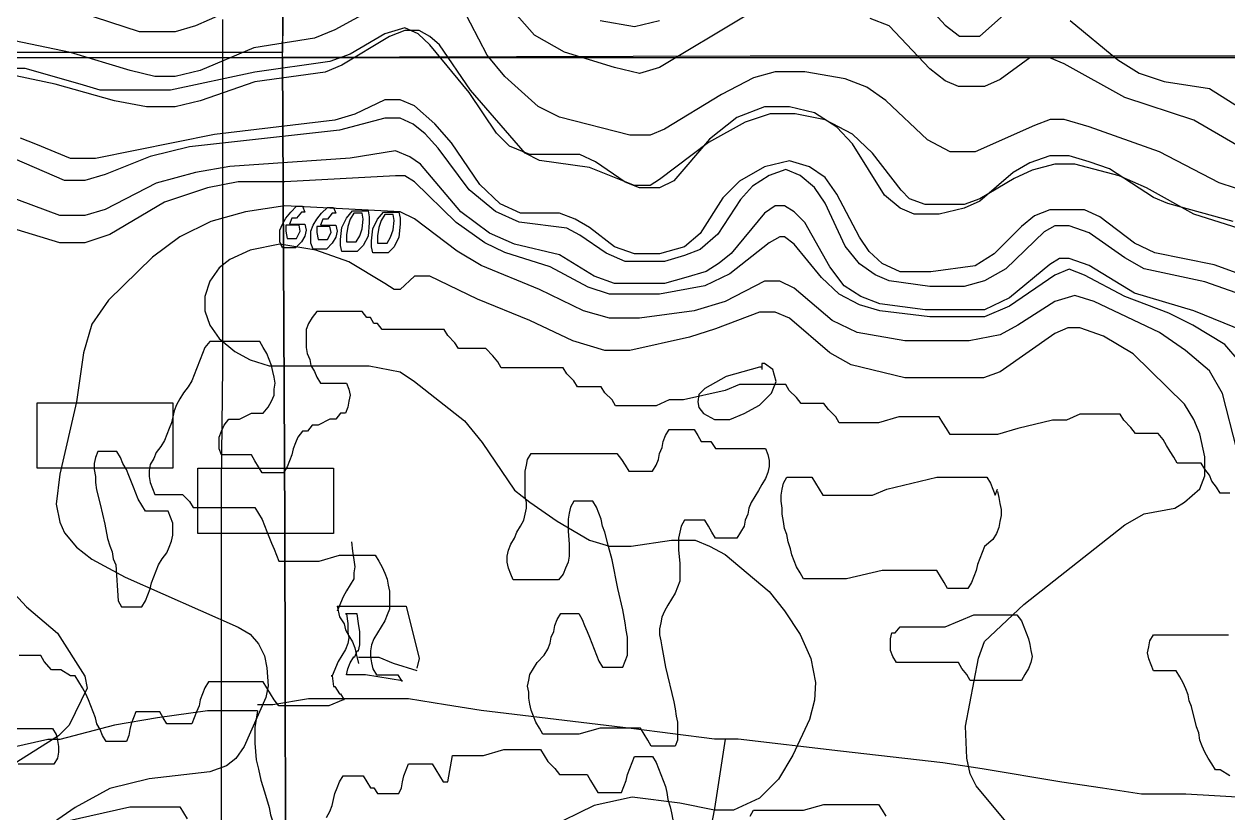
# Model space of a CAD drawing. Extents: x -0.49 to 6.91, y -0.57 to 8.11.
# Drawn here: x 0.716 to 1.25, y 2.767 to 3.116 of the extents above; entities that cross this region are included whole.
import ezdxf

# ---------------------------------------------------------------- set-up
doc = ezdxf.new("R2010")
doc.units = 0
for name, color, linetype in [('Elevations', 7, 'CONTINUOUS'), ('green', 7, 'CONTINUOUS'), ('Grid', 7, 'CONTINUOUS'), ('roads', 7, 'CONTINUOUS'), ('topo', 7, 'CONTINUOUS'), ('topo_grid', 7, 'CONTINUOUS'), ('white', 7, 'CONTINUOUS')]:
    doc.layers.add(name, color=color, linetype=linetype)

msp = doc.modelspace()

# ---------------------------------------------------------------- linework, layer by layer
at = {"layer": 'Elevations', "color": 1}
for points in [[(0.835008, 3.030322), (0.833955, 3.027676), (0.837118, 3.027676), (0.8387, 3.027676), (0.84028, 3.027676), (0.840809, 3.027676), (0.841336, 3.02503), (0.840809, 3.022384), (0.839227, 3.019739), (0.836589, 3.017093), (0.833954, 3.017093), (0.831845, 3.017093), (0.830792, 3.017093), (0.829736, 3.019739), (0.829736, 3.022384), (0.829736, 3.02503), (0.830792, 3.027676), (0.832374, 3.030322), (0.834483, 3.032968), (0.837118, 3.035614), (0.839753, 3.035614), (0.840809, 3.032968), (0.839227, 3.032968), (0.837118, 3.030322)], [(0.848716, 3.029793), (0.847663, 3.027147), (0.850826, 3.027147), (0.852408, 3.027147), (0.853991, 3.027147), (0.854517, 3.027147), (0.855044, 3.024501), (0.854517, 3.021855), (0.852935, 3.019209), (0.8503, 3.016564), (0.847664, 3.016564), (0.845556, 3.016564), (0.8445, 3.016564), (0.843447, 3.019209), (0.843447, 3.021855), (0.843447, 3.024501), (0.8445, 3.027147), (0.846082, 3.029793), (0.848191, 3.032439), (0.850826, 3.035084), (0.853461, 3.035084), (0.854517, 3.032439), (0.852935, 3.032439), (0.850826, 3.029793)], [(0.868752, 3.033497), (0.869278, 3.030851), (0.869278, 3.028205), (0.868752, 3.022384), (0.866643, 3.018151), (0.864008, 3.015505), (0.860844, 3.015505), (0.858735, 3.015505), (0.857153, 3.015505), (0.856627, 3.018151), (0.856627, 3.020797), (0.857153, 3.026089), (0.859262, 3.030322), (0.8619, 3.033497), (0.865063, 3.033497), (0.867172, 3.033497)], [(0.859261, 3.019765), (0.86137, 3.019765), (0.863479, 3.019765), (0.865061, 3.022411), (0.866114, 3.025586), (0.866643, 3.029819), (0.866114, 3.032465), (0.864532, 3.032465), (0.862423, 3.032465), (0.860841, 3.029819), (0.859788, 3.026644), (0.859261, 3.02294)], [(0.88246, 3.032968), (0.882987, 3.030322), (0.882987, 3.027676), (0.88246, 3.021855), (0.880351, 3.017622), (0.877716, 3.014976), (0.874552, 3.014976), (0.872443, 3.014976), (0.870861, 3.014976), (0.870335, 3.017622), (0.870335, 3.020268), (0.870861, 3.025559), (0.87297, 3.029793), (0.875605, 3.032968), (0.878768, 3.032968), (0.880877, 3.032968)], [(0.87297, 3.019262), (0.875079, 3.019262), (0.877187, 3.019262), (0.87877, 3.021908), (0.879825, 3.025083), (0.880352, 3.029316), (0.879825, 3.031962), (0.878243, 3.031962), (0.876134, 3.031962), (0.874552, 3.029316), (0.873499, 3.026141), (0.872973, 3.022437)], [(0.832899, 3.021353), (0.834481, 3.021353), (0.836063, 3.021353), (0.837117, 3.021353), (0.838699, 3.024528), (0.838172, 3.027173), (0.836063, 3.027173), (0.834481, 3.027173), (0.833426, 3.027173), (0.832373, 3.027173), (0.832373, 3.024528)], [(0.846607, 3.020823), (0.848189, 3.020823), (0.849771, 3.020823), (0.850824, 3.020823), (0.852407, 3.023998), (0.85188, 3.026644), (0.849771, 3.026644), (0.848189, 3.026644), (0.847136, 3.026644), (0.84608, 3.026644), (0.84608, 3.023998)]]:
    msp.add_lwpolyline(points, close=True, dxfattribs=at)
at = {"layer": 'green', "color": 3}
for points in [[(1.02693, 2.799394), (1.022184, 2.799394), (0.985277, 2.804156), (0.91884, 2.812094), (0.903023, 2.814739), (0.886678, 2.817385), (0.872442, 2.817385), (0.860843, 2.817385), (0.858734, 2.817385), (0.842389, 2.817385), (0.826572, 2.814739), (0.819718, 2.814739)], [(0.819717, 2.812041), (0.797573, 2.812041), (0.775429, 2.808866), (0.756448, 2.805691), (0.732195, 2.799341), (0.726922, 2.799341), (0.710573, 2.795636)], [(1.282122, 2.772512), (1.274214, 2.772512), (1.23098, 2.775158), (1.211472, 2.775158), (1.194073, 2.777804), (1.176142, 2.780449), (1.140816, 2.78627), (1.123417, 2.788916), (1.078074, 2.794208), (1.032731, 2.799499), (1.026931, 2.799499)]]:
    msp.add_lwpolyline(points, dxfattribs=at)
at = {"layer": 'Grid', "color": 1}
for points in [[(0.006687, 3.504323), (0.006687, 3.515965), (0.00985, 3.722657), (0.013014, 3.929852), (0.219698, 3.929852), (0.426383, 3.929852), (0.63254, 3.929852), (0.839224, 3.929852), (0.837115, 3.723186), (0.835006, 3.517023), (0.832898, 3.310357), (0.830789, 3.103664), (0.623577, 3.103664), (0.415838, 3.103664), (0.208099, 3.103664), (0.006687, 3.103664)], [(0.006687, 3.101495), (0.208099, 3.101495), (0.415838, 3.101495), (0.623577, 3.101495), (0.830788, 3.101495), (0.831844, 2.894829), (0.83237, 2.688136), (0.832897, 2.480941), (0.833423, 2.274249), (0.624629, 2.274249), (0.416363, 2.274249), (0.208097, 2.274249), (0.006685, 2.274249)]]:
    msp.add_lwpolyline(points, dxfattribs=at)
for points in [[(0.83079, 3.101495), (0.832899, 3.308187), (0.835008, 3.514853), (0.837116, 3.721017), (0.839225, 3.927709), (1.045382, 3.927709), (1.25154, 3.927709), (1.457697, 3.927709), (1.664381, 3.927709), (1.662799, 3.721546), (1.661743, 3.51488), (1.660687, 3.308187), (1.659105, 3.10205), (1.45242, 3.10205), (1.245209, 3.10205), (1.037997, 3.10205)], [(0.833426, 2.274249), (0.8329, 2.480941), (0.832373, 2.688136), (0.831847, 2.894829), (0.830791, 3.101495), (1.038003, 3.101495), (1.245215, 3.101495), (1.452427, 3.101495), (1.659111, 3.101495), (1.659111, 2.894802), (1.658584, 2.688136), (1.658584, 2.481973), (1.658058, 2.27528), (1.451901, 2.27528), (1.245744, 2.27528), (1.039586, 2.27528)]]:
    msp.add_lwpolyline(points, close=True, dxfattribs=at)
at = {"layer": 'roads', "color": 7}
for points in [[(0.861371, 2.886918), (0.861897, 2.882684), (0.862424, 2.87898), (0.86295, 2.875805), (0.862424, 2.873159), (0.862424, 2.870514), (0.860842, 2.867868), (0.85926, 2.865222), (0.857677, 2.862576), (0.855042, 2.856226)], [(0.855044, 2.858449), (0.856097, 2.853686), (0.858206, 2.850511), (0.858732, 2.847865), (0.860314, 2.845219), (0.861897, 2.842574), (0.86295, 2.839928), (0.863476, 2.837282), (0.864532, 2.833049)], [(0.855044, 2.858449), (0.867698, 2.858449), (0.885624, 2.858449), (0.891424, 2.835165), (0.890368, 2.830932)], [(0.864534, 2.835774), (0.873497, 2.835774), (0.879824, 2.833128), (0.890369, 2.829953)], [(1.02693, 2.799394), (1.022184, 2.799394), (0.985277, 2.804156), (0.91884, 2.812094), (0.903023, 2.814739), (0.886678, 2.817385), (0.872442, 2.817385), (0.860843, 2.817385), (0.858734, 2.817385), (0.842389, 2.817385), (0.826572, 2.814739), (0.819718, 2.814739)], [(0.819717, 2.812041), (0.797573, 2.812041), (0.775429, 2.808866), (0.756448, 2.805691), (0.732195, 2.799341), (0.726922, 2.799341), (0.710573, 2.795636)], [(0.819717, 2.812041), (0.818664, 2.804632), (0.818664, 2.797753), (0.81919, 2.790345), (0.820246, 2.786111), (0.821299, 2.781349), (0.822881, 2.776057), (0.82499, 2.769178), (0.825517, 2.766003), (0.82657, 2.762828), (0.82657, 2.759653), (0.824988, 2.754891), (0.822879, 2.749599), (0.818661, 2.743249), (0.815497, 2.739545), (0.813915, 2.736899), (0.811806, 2.736899), (0.80706, 2.734253), (0.802315, 2.731607), (0.795988, 2.728961), (0.790189, 2.726316), (0.78228, 2.72367), (0.777535, 2.721024)], [(1.02693, 2.799394), (1.022184, 2.768808), (1.020602, 2.760341), (1.017964, 2.749229), (1.016911, 2.74182), (1.016384, 2.736529), (1.016384, 2.731766), (1.016911, 2.726474), (1.016911, 2.721183), (1.016911, 2.715891), (1.016911, 2.710599), (1.016911, 2.705837), (1.016384, 2.702662)], [(1.282122, 2.772512), (1.274214, 2.772512), (1.23098, 2.775158), (1.211472, 2.775158), (1.194073, 2.777804), (1.176142, 2.780449), (1.140816, 2.78627), (1.123417, 2.788916), (1.078074, 2.794208), (1.032731, 2.799499), (1.026931, 2.799499)]]:
    msp.add_lwpolyline(points, dxfattribs=at)
at = {"layer": 'topo', "color": 2}
for points in [[(1.108656, 3.133192), (1.124473, 3.115729), (1.1308, 3.110967), (1.135545, 3.110967), (1.139763, 3.110967), (1.152944, 3.122609)], [(0.880877, 3.128509), (0.853988, 3.113692), (0.845025, 3.109988), (0.818135, 3.105755), (0.794409, 3.0957), (0.783337, 3.093055), (0.774374, 3.093055), (0.763302, 3.0957), (0.736939, 3.103638), (0.712159, 3.10893)], [(0.816553, 3.126128), (0.7923, 3.115544), (0.783336, 3.112898), (0.767519, 3.112898), (0.741157, 3.121365)], [(1.274747, 3.036434), (1.245744, 3.045959), (1.219381, 3.059717), (1.188274, 3.07083), (1.177202, 3.074005), (1.170875, 3.074005), (1.164021, 3.071359), (1.137659, 3.059717), (1.130804, 3.059717), (1.126586, 3.059717), (1.116569, 3.065009), (1.098115, 3.082471), (1.089679, 3.088292), (1.080189, 3.091996), (1.062258, 3.095171), (1.049077, 3.095171), (1.039587, 3.092525), (1.025351, 3.085117), (1.000043, 3.069771), (0.993716, 3.067125), (0.984749, 3.067125), (0.953642, 3.075063), (0.944151, 3.079825), (0.929388, 3.093055), (0.92148, 3.10258), (0.910408, 3.123746)], [(1.035891, 3.119778), (0.99793, 3.097023), (0.988966, 3.094378), (0.977894, 3.097023), (0.95575, 3.103903), (0.942569, 3.111311), (0.933606, 3.121365)], [(0.971568, 3.117846), (0.986858, 3.1152), (0.99793, 3.117846)], [(1.253648, 3.062628), (1.234667, 3.07374), (1.204087, 3.083794), (1.177197, 3.098611), (1.17087, 3.101257), (1.166125, 3.101257), (1.161907, 3.101257), (1.148726, 3.091732), (1.141872, 3.088557), (1.135545, 3.088557), (1.130273, 3.088557), (1.124473, 3.091203), (1.117619, 3.096494), (1.099692, 3.115544), (1.091256, 3.118719)], [(1.179834, 3.117846), (1.200924, 3.100384), (1.210414, 3.094563), (1.221486, 3.090859), (1.241521, 3.087684), (1.259979, 3.076042)], [(1.252071, 3.02884), (1.223068, 3.036778), (1.216741, 3.039424), (1.197233, 3.052124), (1.18827, 3.055299), (1.179307, 3.057944), (1.170871, 3.057944), (1.161908, 3.054769), (1.154526, 3.050536), (1.139763, 3.037836), (1.132909, 3.034661), (1.121837, 3.032015), (1.110765, 3.032015), (1.104438, 3.034661), (1.097584, 3.040482), (1.083348, 3.063236), (1.076494, 3.070644), (1.066472, 3.076994), (1.0554, 3.07964), (1.044328, 3.07964), (1.032201, 3.074878), (1.020074, 3.065353), (1.004257, 3.046832), (0.99793, 3.043657), (0.988966, 3.043657), (0.982639, 3.046303), (0.969458, 3.055299), (0.962604, 3.058474), (0.955749, 3.058474), (0.940459, 3.058474), (0.931496, 3.062178), (0.925696, 3.067999), (0.91357, 3.08599), (0.896171, 3.107157), (0.890898, 3.111919), (0.885099, 3.114565), (0.876131, 3.111919), (0.860841, 3.102924), (0.851878, 3.099749), (0.818661, 3.094986), (0.781227, 3.087049), (0.750119, 3.087049), (0.741156, 3.089694), (0.716903, 3.096574), (0.705831, 3.096574)], [(1.271577, 3.0204), (1.234665, 3.032042), (1.213577, 3.043683), (1.20145, 3.048975), (1.181942, 3.054267), (1.172978, 3.054267), (1.16296, 3.051621), (1.155051, 3.047917), (1.139761, 3.038921), (1.132907, 3.036275), (1.123944, 3.036275), (1.115508, 3.036275), (1.108654, 3.038921), (1.104963, 3.042625), (1.092309, 3.059029), (1.083346, 3.067496), (1.071219, 3.073846), (1.058034, 3.076492), (1.046964, 3.076492), (1.035892, 3.072788), (1.019547, 3.063792), (0.99793, 3.047388), (0.993712, 3.044742), (0.986858, 3.044742), (0.966822, 3.052679), (0.944678, 3.055854), (0.938351, 3.059029), (0.914098, 3.086996), (0.900389, 3.107104), (0.896172, 3.110808), (0.891426, 3.113454), (0.885099, 3.113454), (0.878241, 3.110808), (0.857151, 3.098108), (0.84977, 3.094933), (0.818662, 3.0907), (0.794409, 3.082233), (0.783337, 3.079587), (0.770683, 3.079587), (0.756447, 3.082233), (0.730085, 3.089641), (0.712686, 3.093346)], [(1.274215, 2.998572), (1.243631, 3.009684), (1.217268, 3.014976), (1.208305, 3.019209), (1.193015, 3.030851), (1.186161, 3.034026), (1.179307, 3.034026), (1.170871, 3.034026), (1.164017, 3.03138), (1.158217, 3.026618), (1.14609, 3.014447), (1.137654, 3.009155), (1.118146, 3.006509), (1.104438, 3.006509), (1.096529, 3.010214), (1.090729, 3.015505), (1.086512, 3.021855), (1.076494, 3.040905), (1.071221, 3.048314), (1.064363, 3.053076), (1.0554, 3.055722), (1.044328, 3.053076), (1.033255, 3.046726), (1.025874, 3.039318), (1.015856, 3.023443), (1.009002, 3.017622), (0.99793, 3.014447), (0.986858, 3.014447), (0.977895, 3.017622), (0.966822, 3.026089), (0.960496, 3.029793), (0.953641, 3.032439), (0.936242, 3.032439), (0.927279, 3.036672), (0.918316, 3.045139), (0.905662, 3.063659), (0.898281, 3.072126), (0.889317, 3.080064), (0.882991, 3.082709), (0.876132, 3.082709), (0.862951, 3.076359), (0.853988, 3.073714), (0.800736, 3.067364), (0.748011, 3.05678), (0.736939, 3.05678), (0.721649, 3.06313), (0.714795, 3.065776)], [(1.266836, 2.992539), (1.239415, 3.002064), (1.212525, 3.007885), (1.204089, 3.012648), (1.188272, 3.02376), (1.179309, 3.026935), (1.172982, 3.026935), (1.168237, 3.024289), (1.151365, 3.007885), (1.141874, 3.002594), (1.132911, 2.999948), (1.117621, 2.999948), (1.099695, 3.002594), (1.093368, 3.005239), (1.086514, 3.010002), (1.080187, 3.017939), (1.071223, 3.036989), (1.066474, 3.043869), (1.060147, 3.04916), (1.05382, 3.051806), (1.046439, 3.04916), (1.039057, 3.044398), (1.033785, 3.038577), (1.023767, 3.023231), (1.015858, 3.016352), (1.009004, 3.013706), (1.000041, 3.01106), (0.991078, 3.01106), (0.982642, 3.01106), (0.974206, 3.014764), (0.962607, 3.022702), (0.956807, 3.025877), (0.935717, 3.028523), (0.925172, 3.033285), (0.913573, 3.04281), (0.899864, 3.061331), (0.894065, 3.067681), (0.888792, 3.071914), (0.882993, 3.07456), (0.876134, 3.07456), (0.856099, 3.069269), (0.789666, 3.06186), (0.772267, 3.057627), (0.752231, 3.049689), (0.743268, 3.047044), (0.734305, 3.047044), (0.712161, 3.056569)], [(1.256816, 2.980183), (1.234666, 2.989179), (1.208304, 2.997117), (1.188268, 3.009288), (1.179306, 3.012463), (1.175087, 3.012463), (1.170869, 3.009817), (1.152944, 2.995), (1.141872, 2.989708), (1.132909, 2.989708), (1.115508, 2.989708), (1.095473, 2.992354), (1.087037, 2.995529), (1.079656, 3.000292), (1.073329, 3.008758), (1.062252, 3.028338), (1.057508, 3.0331), (1.05329, 3.035746), (1.049072, 3.035746), (1.044327, 3.032571), (1.029564, 3.014579), (1.024292, 3.010346), (1.018492, 3.006642), (1.009529, 3.003996), (1.000037, 3.00135), (0.986856, 3.00135), (0.977893, 3.00135), (0.96893, 3.004525), (0.95364, 3.01405), (0.933606, 3.018813), (0.922532, 3.023575), (0.909879, 3.0331), (0.891952, 3.054267), (0.887207, 3.057442), (0.880876, 3.060088), (0.86084, 3.056913), (0.807589, 3.053208), (0.792298, 3.050563), (0.774899, 3.0458), (0.752228, 3.034158), (0.743265, 3.031513), (0.732193, 3.031513), (0.70794, 3.040508)], [(1.254695, 2.966981), (1.248367, 2.974389), (1.234131, 2.982856), (1.223587, 2.988147), (1.204079, 2.995556), (1.186152, 3.005081), (1.179298, 3.007726), (1.172971, 3.005081), (1.152936, 2.991322), (1.141864, 2.98656), (1.132901, 2.98656), (1.117611, 2.98656), (1.095467, 2.989206), (1.086502, 2.991851), (1.077539, 2.996614), (1.069627, 3.004022), (1.0575, 3.018839), (1.053282, 3.022014), (1.051174, 3.022014), (1.046428, 3.019368), (1.029029, 3.00561), (1.017957, 3.000318), (0.997922, 2.996614), (0.975786, 2.996614), (0.966295, 2.999789), (0.949423, 3.008785), (0.929388, 3.015135), (0.920425, 3.019368), (0.907771, 3.028364), (0.889317, 3.046356), (0.885099, 3.049001), (0.880877, 3.049001), (0.831843, 3.046356), (0.811281, 3.046356), (0.797572, 3.04371), (0.778591, 3.03736), (0.754338, 3.023072), (0.743266, 3.019368), (0.732194, 3.019368), (0.707941, 3.026776)], [(1.253647, 2.927796), (1.24732, 2.952667), (1.24152, 2.962721), (1.230975, 2.971717), (1.219376, 2.979654), (1.190377, 2.993413), (1.181941, 2.996058), (1.172978, 2.993413), (1.156634, 2.982829), (1.148725, 2.978596), (1.135017, 2.97595), (1.106545, 2.97595), (1.085456, 2.979654), (1.074383, 2.984946), (1.057507, 2.999233), (1.05118, 3.002408), (1.044326, 3.002408), (1.026927, 2.993413), (1.013219, 2.989179), (0.988965, 2.986004), (0.975784, 2.986004), (0.964185, 2.989179), (0.944677, 2.998704), (0.918842, 3.009288), (0.908297, 3.015638), (0.889316, 3.029925), (0.882989, 3.0331), (0.831842, 3.035746), (0.814443, 3.0331), (0.799153, 3.028867), (0.785444, 3.021988), (0.773318, 3.012992), (0.75381, 2.993942), (0.746428, 2.983358), (0.742737, 2.970658), (0.739574, 2.948963), (0.732192, 2.916816), (0.73061, 2.903586), (0.732192, 2.895649), (0.734303, 2.890886), (0.739575, 2.884536), (0.746429, 2.879245), (0.761192, 2.871307), (0.81128, 2.849082), (0.816553, 2.845907), (0.820244, 2.841674), (0.82288, 2.836382), (0.823933, 2.831091), (0.824459, 2.823153), (0.823406, 2.817861), (0.813916, 2.796166), (0.810225, 2.790874), (0.806007, 2.787699), (0.798625, 2.785053), (0.771736, 2.781878), (0.754337, 2.777645), (0.739047, 2.769178), (0.727447, 2.761241)], [(1.151363, 2.762934), (1.138182, 2.778809), (1.135547, 2.784101), (1.133964, 2.79098), (1.133438, 2.805267), (1.139238, 2.835324), (1.141873, 2.842732), (1.159272, 2.859136), (1.204089, 2.894458), (1.212525, 2.899221), (1.226233, 2.901867), (1.230451, 2.904513), (1.237305, 2.910333), (1.239414, 2.916154), (1.239414, 2.924621), (1.237305, 2.934675), (1.234668, 2.941025), (1.23045, 2.947904), (1.207778, 2.970129), (1.194597, 2.978067), (1.184052, 2.981771), (1.178779, 2.981771), (1.17298, 2.979125), (1.148726, 2.962192), (1.141346, 2.959546), (1.130801, 2.959546), (1.106548, 2.959546), (1.082822, 2.965367), (1.07333, 2.970658), (1.0554, 2.986004), (1.049073, 2.98865), (1.042219, 2.98865), (1.02271, 2.981242), (1.011112, 2.977538), (0.98475, 2.971717), (0.973678, 2.971717), (0.959441, 2.97595), (0.94046, 2.984946), (0.917261, 2.994471), (0.896173, 3.004525), (0.889318, 3.004525), (0.882991, 2.998704), (0.880356, 2.998704), (0.876134, 3.00135), (0.860317, 3.010875), (0.845554, 3.016167), (0.829736, 3.018813), (0.816555, 3.016167), (0.807592, 3.011933), (0.802847, 3.008229), (0.798629, 3.002408), (0.79652, 2.995529), (0.79652, 2.989179), (0.798629, 2.982829), (0.802847, 2.977008), (0.809701, 2.971188), (0.816555, 2.967483), (0.824991, 2.964838), (0.86928, 2.964838), (0.882992, 2.962192), (0.889319, 2.957958), (0.911464, 2.940496), (0.919372, 2.930971), (0.933608, 2.909804), (0.940462, 2.904513), (0.952589, 2.896046), (0.966824, 2.887579), (0.975788, 2.884933), (0.985278, 2.884933), (1.003204, 2.887579), (1.013749, 2.887579), (1.020076, 2.884933), (1.02693, 2.881229), (1.046439, 2.864825), (1.053293, 2.856358), (1.060147, 2.845775), (1.064892, 2.835192), (1.067001, 2.824608), (1.066474, 2.816671), (1.064365, 2.808204), (1.056984, 2.792329), (1.050657, 2.781746), (1.042221, 2.773279), (1.030621, 2.767988), (1.022185, 2.767988), (1.006895, 2.771163), (0.985805, 2.773808), (0.968934, 2.770104), (0.948371, 2.76005)], [(1.043275, 2.964335), (1.042219, 2.964335), (1.027456, 2.960101), (1.017966, 2.95481), (1.015331, 2.952164), (1.014805, 2.948989), (1.015331, 2.946343), (1.01744, 2.943697), (1.022185, 2.941051), (1.029039, 2.941051), (1.035366, 2.943697), (1.04222, 2.947401), (1.047493, 2.952693), (1.049602, 2.957985), (1.048019, 2.963276), (1.044328, 2.965922), (1.043275, 2.965922), (1.043275, 2.963276), (1.043275, 2.963276)], [(0.712158, 2.863899), (0.71743, 2.858078), (0.731138, 2.846436), (0.743265, 2.827386), (0.744318, 2.822095), (0.73641, 2.805691), (0.731665, 2.800928), (0.713211, 2.789286)]]:
    msp.add_lwpolyline(points, dxfattribs=at)
at = {"layer": 'topo_grid', "color": 7}
msp.add_lwpolyline([(0.803368, 2.50097), (0.803368, 2.552643), (0.803368, 2.603787), (0.803368, 2.65546), (0.803895, 2.706604), (0.803895, 2.758251), (0.803895, 2.809924), (0.803895, 2.861068), (0.803895, 2.912741), (0.804421, 2.964414), (0.804421, 3.015558), (0.804421, 3.067231), (0.804421, 3.118375)], dxfattribs=at)
at = {"layer": 'white', "color": 7}
for points in [[(1.250481, 2.908455), (1.248373, 2.908455), (1.246264, 2.908455), (1.244682, 2.911101), (1.242573, 2.913746), (1.241517, 2.916392), (1.239409, 2.919038), (1.237826, 2.921684), (1.235718, 2.921684), (1.233609, 2.921684), (1.2315, 2.921684), (1.229391, 2.921684), (1.227283, 2.921684), (1.225701, 2.92433), (1.224118, 2.926976), (1.222536, 2.929621), (1.220954, 2.932267), (1.218845, 2.934913), (1.217258, 2.934913), (1.215149, 2.934913), (1.212514, 2.934913), (1.210405, 2.934913), (1.208823, 2.934913), (1.206714, 2.937559), (1.20355, 2.940734), (1.201968, 2.94338), (1.200386, 2.94338), (1.197748, 2.94338), (1.195639, 2.94338), (1.193004, 2.94338), (1.190369, 2.94338), (1.187208, 2.94338), (1.184045, 2.94338), (1.178245, 2.940734), (1.171918, 2.940734), (1.156628, 2.93703), (1.147665, 2.934384), (1.144502, 2.934384), (1.141338, 2.934384), (1.138703, 2.934384), (1.136067, 2.934384), (1.133429, 2.934384), (1.130794, 2.934384), (1.128686, 2.934384), (1.126577, 2.934384), (1.124997, 2.93703), (1.123415, 2.939676), (1.121833, 2.942321), (1.119724, 2.942321), (1.117615, 2.942321), (1.115507, 2.942321), (1.112871, 2.942321), (1.109707, 2.942321), (1.107067, 2.942321), (1.103904, 2.942321), (1.094941, 2.939676), (1.092303, 2.939676), (1.08914, 2.939676), (1.086505, 2.939676), (1.083867, 2.939676), (1.081232, 2.939676), (1.079123, 2.939676), (1.077541, 2.939676), (1.075959, 2.942321), (1.072795, 2.945496), (1.070686, 2.948142), (1.069104, 2.948142), (1.066995, 2.948142), (1.064357, 2.948142), (1.062248, 2.948142), (1.060666, 2.948142), (1.058557, 2.950788), (1.055394, 2.953963), (1.053814, 2.956609), (1.052232, 2.956609), (1.050123, 2.956609), (1.047488, 2.956609), (1.044852, 2.956609), (1.042216, 2.956609), (1.039052, 2.956609), (1.036417, 2.956609), (1.033254, 2.956609), (1.026923, 2.953963), (1.008469, 2.94973), (1.002142, 2.94973), (0.996342, 2.947084), (0.993179, 2.947084), (0.990544, 2.947084), (0.987908, 2.947084), (0.98527, 2.947084), (0.982635, 2.947084), (0.980527, 2.947084), (0.978418, 2.947084), (0.976836, 2.94973), (0.973673, 2.952905), (0.972091, 2.955551), (0.969982, 2.955551), (0.967873, 2.955551), (0.965764, 2.955551), (0.963656, 2.955551), (0.961547, 2.955551), (0.959965, 2.958196), (0.956802, 2.961371), (0.955219, 2.964017), (0.953111, 2.964017), (0.951002, 2.964017), (0.948893, 2.964017), (0.946253, 2.964017), (0.94309, 2.964017), (0.937817, 2.964017), (0.935182, 2.964017), (0.932546, 2.964017), (0.929909, 2.964017), (0.9278, 2.964017), (0.926218, 2.966663), (0.924109, 2.969309), (0.920945, 2.972484), (0.919365, 2.972484), (0.917257, 2.972484), (0.915148, 2.972484), (0.913039, 2.972484), (0.910931, 2.972484), (0.908822, 2.972484), (0.90724, 2.97513), (0.904076, 2.978305), (0.902493, 2.980951), (0.900385, 2.980951), (0.898276, 2.980951), (0.896167, 2.980951), (0.893529, 2.980951), (0.890365, 2.980951), (0.885093, 2.980951), (0.882455, 2.980951), (0.87982, 2.980951), (0.877185, 2.980951), (0.875076, 2.980951), (0.872967, 2.983596), (0.871385, 2.983596), (0.869803, 2.986242), (0.86822, 2.986242), (0.866112, 2.988888), (0.864003, 2.988888), (0.861368, 2.988888), (0.85873, 2.988888), (0.856095, 2.988888), (0.853459, 2.988888), (0.850824, 2.988888), (0.848186, 2.988888), (0.846072, 2.988888), (0.843969, 2.986242), (0.842387, 2.983596), (0.841328, 2.980951), (0.841328, 2.978305), (0.841328, 2.975659), (0.841328, 2.973013), (0.84186, 2.970367), (0.84291, 2.967721), (0.843437, 2.965076), (0.845022, 2.96243), (0.846072, 2.959784), (0.84766, 2.957138), (0.849768, 2.957138), (0.85188, 2.957138), (0.853988, 2.957138), (0.856097, 2.957138), (0.858209, 2.957138), (0.859262, 2.957138), (0.860315, 2.954492), (0.860844, 2.951846), (0.860315, 2.949201), (0.859788, 2.946555), (0.858735, 2.943909), (0.856626, 2.943909), (0.854518, 2.941263), (0.851882, 2.941263), (0.846609, 2.938617), (0.843974, 2.938617), (0.841865, 2.935971), (0.839751, 2.935971), (0.837643, 2.933326), (0.836587, 2.93068), (0.835534, 2.928034), (0.835007, 2.925388), (0.833952, 2.922742), (0.832899, 2.920096), (0.831316, 2.917451), (0.829734, 2.917451), (0.827625, 2.917451), (0.825517, 2.917451), (0.823408, 2.917451), (0.821826, 2.917451), (0.820244, 2.920096), (0.818661, 2.922742), (0.817079, 2.925388), (0.81497, 2.925388), (0.813388, 2.925388), (0.811279, 2.925388), (0.808644, 2.925388), (0.807062, 2.925388), (0.804953, 2.925388), (0.803898, 2.925388), (0.802845, 2.928034), (0.802845, 2.93068), (0.802845, 2.933326), (0.803898, 2.935971), (0.804953, 2.938617), (0.807062, 2.941263), (0.809171, 2.941263), (0.811806, 2.941263), (0.817078, 2.943909), (0.819716, 2.943909), (0.822351, 2.943909), (0.82446, 2.946555), (0.826042, 2.949201), (0.827095, 2.951846), (0.827095, 2.954492), (0.827622, 2.957138), (0.827095, 2.959784), (0.826569, 2.96243), (0.826042, 2.965076), (0.824989, 2.967721), (0.823933, 2.970367), (0.822351, 2.973013), (0.820769, 2.975659), (0.81866, 2.975659), (0.816552, 2.975659), (0.813914, 2.975659), (0.811278, 2.975659), (0.808116, 2.975659), (0.805478, 2.975659), (0.802842, 2.975659), (0.800734, 2.975659), (0.798625, 2.975659), (0.796516, 2.973013), (0.795463, 2.970367), (0.794407, 2.967721), (0.792828, 2.963488), (0.791772, 2.960842), (0.790719, 2.958196), (0.789137, 2.955551), (0.787028, 2.952905), (0.785446, 2.950259), (0.783864, 2.947613), (0.782811, 2.944967), (0.782284, 2.942321), (0.781758, 2.939676), (0.780702, 2.93703), (0.779649, 2.934384), (0.778593, 2.931738), (0.777011, 2.929092), (0.774902, 2.926446), (0.773849, 2.923801), (0.772267, 2.921155), (0.771741, 2.918509), (0.771741, 2.915863), (0.772267, 2.913217), (0.773323, 2.910571), (0.774376, 2.907926), (0.776485, 2.907926), (0.778067, 2.907926), (0.780176, 2.907926), (0.782284, 2.907926), (0.784393, 2.907926), (0.786502, 2.907926), (0.789665, 2.904751), (0.791247, 2.902105), (0.793356, 2.902105), (0.795464, 2.902105), (0.798099, 2.902105), (0.800735, 2.902105), (0.803373, 2.902105), (0.809172, 2.902105), (0.811809, 2.902105), (0.814445, 2.902105), (0.816553, 2.902105), (0.818662, 2.902105), (0.820244, 2.899459), (0.821827, 2.896813), (0.822882, 2.894167), (0.823935, 2.891521), (0.826044, 2.88623), (0.8271, 2.883584), (0.828153, 2.880938), (0.829208, 2.878292), (0.831317, 2.878292), (0.833426, 2.878292), (0.835535, 2.878292), (0.83817, 2.878292), (0.840805, 2.878292), (0.843973, 2.878292), (0.847136, 2.878292), (0.856099, 2.880938), (0.859263, 2.880938), (0.861898, 2.880938), (0.865062, 2.880938), (0.867697, 2.880938), (0.869806, 2.880938), (0.871915, 2.880938), (0.873497, 2.878292), (0.875079, 2.875646), (0.876135, 2.873001), (0.877188, 2.870355), (0.877714, 2.867709), (0.878241, 2.865063), (0.878241, 2.862417), (0.878241, 2.859771), (0.878241, 2.857126), (0.877185, 2.85448), (0.876132, 2.851834), (0.87455, 2.849188), (0.872968, 2.846542), (0.871386, 2.843896), (0.870333, 2.841251), (0.869806, 2.838605), (0.869806, 2.835959), (0.870333, 2.833313), (0.870859, 2.830667), (0.872441, 2.828021), (0.874024, 2.828021), (0.876132, 2.828021), (0.878241, 2.828021), (0.88035, 2.828021), (0.881932, 2.828021), (0.883514, 2.825376), (0.884041, 2.825376), (0.867695, 2.828021), (0.859258, 2.828021), (0.859784, 2.830667), (0.86084, 2.833313), (0.862422, 2.835959), (0.862949, 2.835959), (0.864002, 2.838605), (0.864528, 2.838605), (0.864528, 2.838605), (0.864528, 2.838605), (0.865055, 2.841251), (0.865055, 2.844426), (0.865055, 2.844426), (0.865055, 2.847071), (0.865055, 2.847071), (0.864528, 2.850776), (0.864002, 2.855009), (0.864002, 2.855009), (0.863475, 2.855009), (0.863475, 2.855009), (0.862949, 2.855009), (0.862423, 2.855009), (0.861895, 2.855009), (0.861368, 2.855009), (0.860841, 2.855009), (0.860314, 2.855009), (0.859787, 2.855009), (0.859787, 2.855009), (0.859261, 2.855009), (0.859261, 2.855009), (0.858732, 2.855009), (0.858732, 2.855009), (0.859261, 2.855009), (0.859787, 2.850776), (0.859787, 2.847071), (0.860314, 2.844426), (0.859787, 2.84178), (0.859787, 2.84178), (0.858732, 2.839134), (0.857149, 2.836488), (0.85557, 2.833842), (0.85557, 2.833842), (0.852935, 2.827492), (0.852935, 2.827492), (0.852935, 2.827492), (0.852408, 2.827492), (0.852408, 2.827492), (0.852935, 2.827492), (0.853461, 2.82273), (0.853988, 2.82273), (0.853988, 2.82273), (0.856096, 2.819555), (0.856623, 2.819555), (0.856623, 2.819555), (0.858205, 2.816909), (0.857679, 2.816909), (0.851352, 2.814263), (0.845025, 2.814263), (0.842389, 2.814263), (0.839219, 2.814263), (0.836584, 2.814263), (0.833948, 2.814263), (0.831313, 2.814263), (0.829204, 2.814263), (0.827096, 2.816909), (0.825513, 2.819555), (0.823931, 2.822201), (0.822349, 2.824846), (0.82024, 2.824846), (0.818129, 2.824846), (0.81602, 2.824846), (0.813382, 2.824846), (0.810747, 2.824846), (0.808112, 2.824846), (0.805477, 2.824846), (0.802839, 2.824846), (0.800203, 2.824846), (0.798095, 2.824846), (0.796513, 2.822201), (0.795459, 2.819555), (0.794406, 2.816909), (0.793877, 2.814263), (0.792824, 2.811617), (0.791769, 2.808971), (0.790715, 2.806326), (0.788607, 2.806326), (0.787022, 2.806326), (0.784913, 2.806326), (0.782804, 2.806326), (0.781222, 2.806326), (0.77964, 2.806326), (0.778058, 2.808971), (0.776475, 2.811617), (0.774896, 2.811617), (0.773314, 2.811617), (0.771205, 2.811617), (0.769096, 2.811617), (0.767514, 2.811617), (0.765932, 2.811617), (0.764879, 2.808971), (0.763826, 2.806326), (0.763296, 2.80368), (0.76277, 2.801034), (0.761717, 2.798388), (0.760135, 2.798388), (0.758026, 2.798388), (0.756444, 2.798388), (0.754335, 2.798388), (0.752755, 2.798388), (0.751173, 2.801034), (0.75012, 2.80368), (0.748538, 2.806326), (0.748011, 2.808971), (0.7459, 2.814263), (0.744847, 2.816909), (0.743791, 2.819555), (0.742209, 2.822201), (0.740627, 2.824846), (0.739045, 2.827492), (0.736936, 2.827492), (0.732718, 2.830138), (0.730609, 2.830138), (0.728501, 2.830138), (0.725338, 2.833842), (0.723756, 2.836488), (0.721647, 2.836488), (0.719538, 2.836488), (0.716903, 2.836488), (0.714268, 2.836488)], [(1.14767, 2.909143), (1.148196, 2.906497), (1.148723, 2.903851), (1.149249, 2.901205), (1.149249, 2.898559), (1.148723, 2.895914), (1.148196, 2.893268), (1.14714, 2.890622), (1.145558, 2.887976), (1.141867, 2.884801), (1.140814, 2.882155), (1.139759, 2.879509), (1.138706, 2.876864), (1.138176, 2.874218), (1.137123, 2.871572), (1.13607, 2.868926), (1.134488, 2.86628), (1.132906, 2.86628), (1.130797, 2.86628), (1.128688, 2.86628), (1.127106, 2.86628), (1.125524, 2.86628), (1.123942, 2.868926), (1.12236, 2.871572), (1.120777, 2.874218), (1.118671, 2.874218), (1.116562, 2.874218), (1.113927, 2.874218), (1.111292, 2.874218), (1.108657, 2.874218), (1.105492, 2.874218), (1.10233, 2.874218), (1.09653, 2.874218), (1.080713, 2.870514), (1.078077, 2.870514), (1.074913, 2.870514), (1.07175, 2.870514), (1.069112, 2.870514), (1.066477, 2.870514), (1.063842, 2.870514), (1.061733, 2.870514), (1.060151, 2.873159), (1.058569, 2.875805), (1.057516, 2.878451), (1.05646, 2.881097), (1.055934, 2.883743), (1.054881, 2.886918), (1.054349, 2.890093), (1.053298, 2.892739), (1.052767, 2.895914), (1.05224, 2.899089), (1.05224, 2.901734), (1.051713, 2.904909), (1.051713, 2.907555), (1.05224, 2.910201), (1.052767, 2.912847), (1.054349, 2.915493), (1.055934, 2.915493), (1.058042, 2.915493), (1.060151, 2.915493), (1.061733, 2.915493), (1.063315, 2.915493), (1.065424, 2.915493), (1.067006, 2.912847), (1.068589, 2.910201), (1.070171, 2.907555), (1.07228, 2.907555), (1.074915, 2.907555), (1.07755, 2.907555), (1.080714, 2.907555), (1.083349, 2.907555), (1.086513, 2.907555), (1.089676, 2.907555), (1.092312, 2.907555), (1.098639, 2.910201), (1.120783, 2.915493), (1.126583, 2.915493), (1.129747, 2.915493), (1.13291, 2.915493), (1.135545, 2.915493), (1.13818, 2.915493), (1.140818, 2.915493), (1.142927, 2.915493), (1.144509, 2.912847), (1.145562, 2.910201), (1.146615, 2.907555), (1.147671, 2.910201), (1.147671, 2.910201)], [(1.250484, 2.783175), (1.246266, 2.78582), (1.244157, 2.78582), (1.242575, 2.788466), (1.240993, 2.791112), (1.239411, 2.793758), (1.238358, 2.796404), (1.237302, 2.79905), (1.236775, 2.802225), (1.235722, 2.80487), (1.233614, 2.813866), (1.232558, 2.816512), (1.232031, 2.819158), (1.230978, 2.821804), (1.229923, 2.82445), (1.228341, 2.827095), (1.226758, 2.829741), (1.22465, 2.829741), (1.222541, 2.829741), (1.220432, 2.829741), (1.218323, 2.829741), (1.216741, 2.829741), (1.215686, 2.832387), (1.214632, 2.835033), (1.214106, 2.837679), (1.214632, 2.840325), (1.215159, 2.84297), (1.216741, 2.845616), (1.218323, 2.845616), (1.220959, 2.845616), (1.223594, 2.845616), (1.226229, 2.845616), (1.229393, 2.845616), (1.232029, 2.845616), (1.235192, 2.845616), (1.238356, 2.845616), (1.241519, 2.845616), (1.244157, 2.845616), (1.247319, 2.845616), (1.249955, 2.845616)], [(0.713212, 2.804209), (0.719012, 2.804209), (0.722175, 2.804209), (0.72481, 2.804209), (0.726919, 2.804209), (0.729028, 2.804209), (0.73061, 2.801563), (0.731136, 2.798917), (0.731663, 2.796271), (0.731663, 2.793626), (0.731136, 2.79098), (0.729554, 2.788334), (0.727445, 2.788334), (0.725337, 2.788334), (0.722701, 2.788334), (0.720066, 2.788334), (0.716903, 2.788334), (0.713739, 2.788334)], [(0.850297, 2.764733), (0.851876, 2.767379), (0.852932, 2.770025), (0.853459, 2.772671), (0.853985, 2.775316), (0.855041, 2.777962), (0.856094, 2.780608), (0.857676, 2.783254), (0.859258, 2.783254), (0.86137, 2.783254), (0.863478, 2.783254), (0.865061, 2.783254), (0.866643, 2.783254), (0.868225, 2.780608), (0.869804, 2.777962), (0.871387, 2.777962), (0.872969, 2.775316), (0.875078, 2.775316), (0.877186, 2.775316), (0.878769, 2.775316), (0.880877, 2.775316), (0.88246, 2.775316), (0.883515, 2.777962), (0.884042, 2.780608), (0.884568, 2.783254), (0.885621, 2.7859), (0.886677, 2.788546), (0.888259, 2.788546), (0.889841, 2.788546), (0.89195, 2.788546), (0.893532, 2.788546), (0.895641, 2.788546), (0.897223, 2.788546), (0.898805, 2.7859), (0.900388, 2.783254), (0.90197, 2.780608), (0.904079, 2.780608), (0.90619, 2.79225), (0.906191, 2.792276), (0.908826, 2.792276), (0.911461, 2.792276), (0.914099, 2.792276), (0.916734, 2.792276), (0.919897, 2.792276), (0.92886, 2.794922), (0.932024, 2.794922), (0.93466, 2.794922), (0.937824, 2.794922), (0.940459, 2.794922), (0.942568, 2.794922), (0.945203, 2.794922), (0.946785, 2.792276), (0.948367, 2.78963), (0.951532, 2.786455), (0.95364, 2.78381), (0.955223, 2.78381), (0.957858, 2.78381), (0.959967, 2.78381), (0.962075, 2.78381), (0.964184, 2.78381), (0.965766, 2.78381), (0.967348, 2.781164), (0.968931, 2.778518), (0.970513, 2.775872), (0.972095, 2.775872), (0.973675, 2.775872), (0.975783, 2.775872), (0.977892, 2.775872), (0.979474, 2.775872), (0.981056, 2.775872), (0.98211, 2.778518), (0.983165, 2.781164), (0.983692, 2.78381), (0.984745, 2.786455), (0.9858, 2.789101), (0.986853, 2.791747), (0.98896, 2.791747), (0.991068, 2.791747), (0.992651, 2.791747), (0.994759, 2.791747), (0.996341, 2.789101), (0.997395, 2.786455), (0.99845, 2.78381), (0.999509, 2.781164), (1.000562, 2.778518), (1.001088, 2.775872), (1.001615, 2.772697), (1.00267, 2.769522), (1.003197, 2.766876), (1.003723, 2.763701)], [(0.72323, 2.7605), (0.7633, 2.769496), (0.7691, 2.769496), (0.772263, 2.769496), (0.774899, 2.769496), (0.778062, 2.769496), (0.7807, 2.769496), (0.782808, 2.769496), (0.785444, 2.769496), (0.787026, 2.76685), (0.788608, 2.764204)], [(1.037988, 2.765289), (1.03957, 2.767935), (1.041679, 2.767935), (1.044314, 2.767935), (1.04695, 2.767935), (1.049585, 2.767935), (1.05222, 2.767935), (1.055384, 2.767935), (1.061711, 2.767935), (1.070674, 2.77058), (1.077001, 2.77058), (1.079636, 2.77058), (1.0828, 2.77058), (1.085436, 2.77058), (1.088071, 2.77058), (1.090706, 2.77058), (1.092815, 2.77058), (1.094924, 2.77058), (1.096506, 2.767935), (1.098088, 2.765289)]]:
    msp.add_lwpolyline(points, dxfattribs=at)
for points in [[(0.782282, 2.948486), (0.782282, 2.919488), (0.722176, 2.919488), (0.722176, 2.948486), (0.782282, 2.948486)], [(1.02271, 2.928193), (1.025873, 2.928193), (1.028508, 2.928193), (1.033781, 2.928193), (1.036944, 2.928193), (1.039053, 2.928193), (1.041691, 2.928193), (1.043273, 2.928193), (1.044855, 2.928193), (1.045911, 2.925547), (1.046437, 2.922901), (1.046437, 2.920255), (1.045911, 2.917609), (1.044855, 2.914964), (1.043273, 2.912318), (1.041691, 2.909672), (1.040108, 2.907026), (1.038526, 2.90438), (1.037473, 2.901734), (1.036947, 2.899089), (1.035893, 2.896443), (1.035367, 2.893797), (1.033785, 2.891151), (1.032203, 2.888505), (1.03062, 2.888505), (1.028512, 2.888505), (1.026403, 2.888505), (1.024821, 2.888505), (1.022712, 2.888505), (1.02113, 2.891151), (1.019548, 2.893797), (1.017965, 2.896443), (1.016383, 2.896443), (1.014804, 2.896443), (1.012692, 2.896443), (1.010583, 2.896443), (1.009001, 2.896443), (1.007419, 2.893797), (1.006893, 2.891151), (1.006366, 2.888505), (1.006366, 2.885859), (1.006366, 2.883214), (1.006893, 2.877393), (1.006893, 2.874747), (1.006893, 2.872101), (1.006893, 2.869455), (1.005837, 2.866809), (1.004784, 2.864164), (1.003202, 2.861518), (1.001619, 2.858872), (1.000037, 2.856226), (0.998981, 2.85358), (0.998455, 2.850934), (0.997928, 2.848289), (0.997928, 2.845643), (0.998455, 2.842997), (0.998981, 2.840351), (0.999508, 2.837176), (1.000564, 2.831355), (1.004255, 2.816009), (1.004781, 2.812834), (1.005308, 2.809659), (1.005834, 2.807014), (1.005834, 2.804368), (1.005834, 2.801722), (1.005834, 2.799076), (1.004779, 2.79643), (1.003726, 2.79643), (1.002144, 2.79643), (1.000035, 2.79643), (0.997926, 2.79643), (0.996344, 2.79643), (0.994235, 2.79643), (0.992653, 2.799076), (0.991071, 2.801722), (0.989488, 2.804368), (0.987909, 2.804368), (0.985271, 2.804368), (0.983162, 2.804368), (0.980005, 2.804368), (0.977369, 2.804368), (0.974205, 2.804368), (0.97157, 2.804368), (0.96208, 2.801722), (0.959442, 2.801722), (0.956279, 2.801722), (0.953643, 2.801722), (0.951006, 2.801722), (0.948371, 2.801722), (0.946262, 2.801722), (0.94468, 2.804368), (0.943098, 2.807014), (0.942042, 2.809659), (0.940989, 2.812305), (0.940462, 2.814951), (0.939936, 2.817597), (0.939936, 2.820243), (0.939409, 2.822889), (0.939936, 2.825534), (0.940462, 2.82818), (0.942044, 2.830826), (0.943627, 2.833472), (0.946791, 2.836647), (0.948373, 2.839293), (0.949428, 2.841939), (0.949955, 2.844584), (0.951008, 2.84723), (0.951537, 2.849876), (0.95259, 2.852522), (0.954172, 2.855168), (0.956281, 2.855168), (0.95839, 2.855168), (0.959972, 2.855168), (0.962081, 2.855168), (0.963663, 2.852522), (0.964719, 2.849876), (0.965772, 2.84723), (0.966827, 2.844584), (0.968936, 2.839293), (0.969989, 2.836647), (0.971045, 2.834001), (0.972624, 2.831355), (0.974207, 2.831355), (0.975789, 2.831355), (0.977898, 2.831355), (0.97948, 2.831355), (0.981589, 2.831355), (0.982644, 2.834001), (0.9837, 2.836647), (0.9837, 2.839293), (0.9837, 2.841939), (0.9837, 2.844584), (0.983173, 2.847759), (0.982647, 2.850934), (0.981594, 2.856755), (0.979485, 2.86628), (0.97685, 2.87898), (0.975268, 2.884801), (0.973685, 2.891151), (0.972632, 2.893797), (0.972106, 2.896972), (0.97105, 2.899618), (0.969997, 2.902264), (0.968415, 2.904909), (0.966833, 2.904909), (0.965251, 2.904909), (0.963142, 2.904909), (0.96156, 2.904909), (0.959977, 2.904909), (0.958395, 2.902264), (0.957869, 2.899618), (0.957342, 2.896972), (0.957342, 2.894326), (0.957342, 2.89168), (0.957869, 2.885859), (0.957869, 2.883214), (0.957869, 2.880568), (0.957342, 2.877922), (0.956289, 2.875276), (0.955233, 2.87263), (0.953125, 2.869984), (0.950489, 2.869984), (0.947854, 2.869984), (0.945216, 2.869984), (0.942581, 2.869984), (0.939946, 2.869984), (0.937311, 2.869984), (0.935202, 2.869984), (0.933093, 2.869984), (0.932037, 2.87263), (0.930984, 2.875276), (0.930458, 2.877922), (0.930458, 2.880568), (0.930984, 2.883214), (0.932037, 2.885859), (0.93362, 2.888505), (0.934673, 2.891151), (0.936255, 2.893797), (0.937837, 2.896443), (0.938364, 2.899089), (0.93889, 2.901734), (0.93889, 2.90438), (0.938364, 2.907026), (0.938364, 2.912847), (0.938364, 2.915493), (0.938364, 2.918139), (0.93889, 2.920784), (0.939417, 2.92343), (0.940999, 2.926076), (0.943108, 2.926076), (0.945216, 2.926076), (0.947852, 2.926076), (0.951014, 2.926076), (0.953652, 2.926076), (0.956815, 2.926076), (0.959979, 2.926076), (0.962614, 2.926076), (0.965778, 2.926076), (0.968941, 2.926076), (0.971577, 2.926076), (0.974212, 2.926076), (0.976847, 2.926076), (0.978956, 2.926076), (0.981065, 2.92343), (0.982647, 2.920784), (0.984229, 2.918139), (0.985811, 2.918139), (0.987394, 2.918139), (0.988976, 2.918139), (0.991084, 2.918139), (0.993193, 2.918139), (0.994775, 2.918139), (0.996358, 2.920784), (0.997413, 2.92343), (0.99794, 2.926076), (0.998993, 2.928722), (0.999522, 2.931368), (1.000575, 2.934014), (1.002157, 2.936659), (1.003739, 2.936659), (1.005848, 2.936659), (1.00796, 2.936659), (1.009539, 2.936659), (1.011648, 2.936659), (1.01323, 2.936659), (1.014812, 2.934014), (1.016394, 2.931368), (1.017977, 2.931368), (1.020612, 2.931368), (1.02271, 2.928193)], [(0.758023, 2.860777), (0.759606, 2.858131), (0.761188, 2.858131), (0.76277, 2.858131), (0.764879, 2.858131), (0.766987, 2.858131), (0.76857, 2.858131), (0.770152, 2.860777), (0.771205, 2.863423), (0.772261, 2.866069), (0.772787, 2.868714), (0.77384, 2.87136), (0.774896, 2.874006), (0.775949, 2.876652), (0.777531, 2.879298), (0.77964, 2.881944), (0.780695, 2.884589), (0.781748, 2.887235), (0.782275, 2.889881), (0.782275, 2.892527), (0.782275, 2.895173), (0.781222, 2.897819), (0.780166, 2.900464), (0.778058, 2.900464), (0.775949, 2.900464), (0.77384, 2.900464), (0.771731, 2.900464), (0.770149, 2.900464), (0.76857, 2.90311), (0.766987, 2.905756), (0.765934, 2.908402), (0.764879, 2.911048), (0.76277, 2.916339), (0.761717, 2.918985), (0.760135, 2.921631), (0.759079, 2.924277), (0.757497, 2.926923), (0.755915, 2.926923), (0.753806, 2.926923), (0.751697, 2.926923), (0.750115, 2.926923), (0.749062, 2.926923), (0.748006, 2.924277), (0.74748, 2.921631), (0.74748, 2.918985), (0.748006, 2.91581), (0.748006, 2.913164), (0.748533, 2.909989), (0.750115, 2.903639), (0.752224, 2.894644), (0.753279, 2.888294), (0.754332, 2.885119), (0.755388, 2.882473), (0.755915, 2.879298), (0.756968, 2.876652), (0.758023, 2.860777)], [(0.853462, 2.890543), (0.793356, 2.890543), (0.793356, 2.919541), (0.853462, 2.919541), (0.853462, 2.890543)], [(1.162962, 2.836038), (1.162435, 2.833393), (1.16138, 2.830747), (1.159798, 2.828101), (1.158215, 2.825455), (1.15558, 2.825455), (1.152942, 2.825455), (1.150307, 2.825455), (1.147672, 2.825455), (1.145036, 2.825455), (1.142401, 2.825455), (1.139763, 2.825455), (1.137655, 2.825455), (1.135546, 2.825455), (1.133964, 2.828101), (1.131855, 2.830747), (1.130273, 2.833393), (1.128164, 2.833393), (1.126055, 2.833393), (1.12342, 2.833393), (1.120783, 2.833393), (1.118146, 2.833393), (1.112347, 2.833393), (1.109712, 2.833393), (1.107074, 2.833393), (1.104965, 2.833393), (1.102856, 2.833393), (1.101274, 2.836038), (1.100218, 2.838684), (1.100218, 2.84133), (1.100218, 2.843976), (1.100745, 2.846622), (1.102327, 2.846622), (1.104436, 2.849268), (1.106545, 2.849268), (1.10918, 2.849268), (1.111815, 2.849268), (1.114979, 2.849268), (1.118142, 2.849268), (1.124469, 2.849268), (1.130796, 2.851913), (1.137123, 2.854559), (1.140287, 2.854559), (1.14345, 2.854559), (1.146085, 2.854559), (1.149249, 2.854559), (1.15189, 2.854559), (1.153998, 2.854559), (1.156107, 2.854559), (1.158216, 2.851913), (1.159269, 2.849268), (1.160325, 2.846622), (1.161378, 2.843976), (1.161904, 2.84133), (1.162431, 2.838684), (1.162957, 2.836038), (1.162962, 2.836038)]]:
    msp.add_lwpolyline(points, close=True, dxfattribs=at)

doc.saveas('drawing.dxf')
